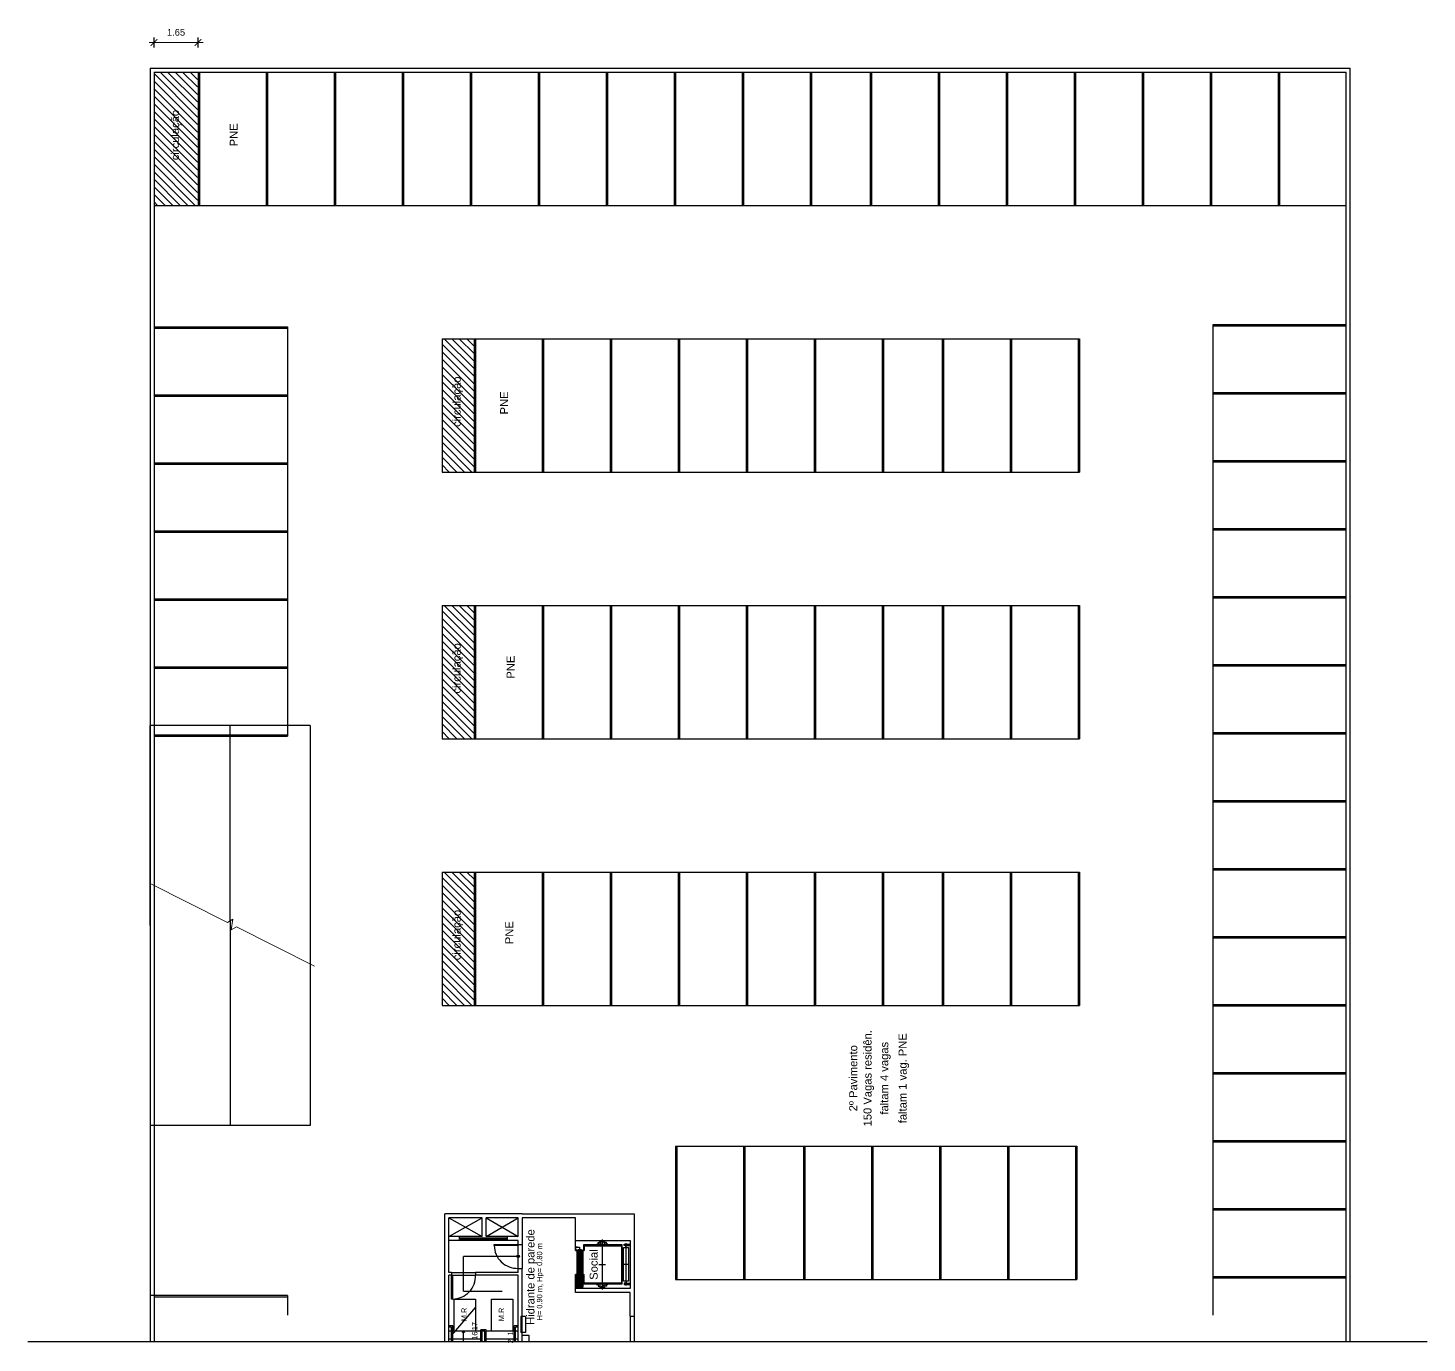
# Model space of a CAD drawing. Header units: millimetres. Extents: x -210 to 1173, y -437 to 320.
# Drawn here: x 862.4 to 914.9, y -78.9 to -29.5 of the extents above; entities that cross this region are included whole.
import ezdxf
from ezdxf.enums import TextEntityAlignment as Align

# ---------------------------------------------------------------- set-up
doc = ezdxf.new("R2010")
doc.units = ezdxf.units.MM
doc.header["$LTSCALE"] = 0.3
for name, pattern in [('DASHDOTX2', [50.8, 25.4, -12.7, 0, -12.7]), ('DASHED2', [9.525, 6.35, -3.175]), ('LTYPE_4', [112.5, 56.25, -56.25]), ('LTYPE_6', [168.75, 112.5, -28.125, 0, -28.125])]:
    doc.linetypes.add(name, pattern=pattern)
for name, color, linetype in [('CORTE', 6, 'Continuous'), ('COTAS', 1, 'Continuous'), ('ESQUADRIAS', 3, 'Continuous'), ('LAYER_0', 6, 'Continuous'), ('LINHA DE CORTE', 6, 'DASHDOTX2'), ('PISO', 1, 'Continuous'), ('PROJEÇÃO', 1, 'DASHED2'), ('TEXTOS', 2, 'Continuous'), ('VISTA', 2, 'Continuous')]:
    doc.layers.add(name, color=color, linetype=linetype)
doc.styles.add('2MM 1_100', font='ARIAL.TTF', dxfattribs={"height": 0.2})
doc.styles.add('3MM 1_100', font='ARIAL.TTF', dxfattribs={"height": 0.3})
doc.styles.add('COTAS', font='ARIAL.TTF')
doc.dimstyles.new('1_125', dxfattribs={"dimscale": 0.125, "dimtxt": 2, "dimasz": 2, "dimexe": 1.5, "dimexo": 6, "dimgap": 2, "dimtad": 1, "dimzin": 4, "dimdsep": 46, "dimtxsty": 'COTAS', "dimblk": 'ARCHTICK', "dimcen": 2.5, "dimdle": 1.5, "dimclrt": 2, "dimadec": 0, "dimazin": 0, "dimtfac": 1, "dimtix": 1, "dimtmove": 2, "dimatfit": 3, "dimldrblk": 'DOT', "dimfxl": 1.5, "dimfxlon": 1, "dimlwd": 5, "dimarcsym": 0})

# ---------------------------------------------------------------- blocks, each defined once
blk = doc.blocks.new('_ArchTick')
at = {"color": 0, "linetype": 'ByBlock', "const_width": 0.15}
blk.add_lwpolyline([(-0.5, -0.5), (0.5, 0.5)], dxfattribs=at)
blk = doc.blocks.new('*D39')
at = {"layer": 'COTAS', "color": 0, "lineweight": -2}
for p, q in [((867.134, -30.266), (867.134, -29.891)), ((868.784, -30.266), (868.784, -29.891))]:
    blk.add_line(p, q, dxfattribs=at)
at = {"layer": 'COTAS', "color": 0, "lineweight": 5}
blk.add_line((868.972, -30.078), (866.947, -30.078), dxfattribs=at)
at = {"layer": 'Defpoints', "color": 0}
for p in [(867.134, -30.078), (867.134, -36.191), (868.784, -36.191)]:
    blk.add_point(p, dxfattribs=at)
at = {"layer": 'COTAS', "color": 0, "lineweight": 5, "xscale": 0.25, "yscale": 0.25, "zscale": 0.25, "rotation": 180}
blk.add_blockref('_ArchTick', (867.134, -30.078), dxfattribs=at)
at = {"layer": 'COTAS', "color": 0, "lineweight": 5, "xscale": 0.25, "yscale": 0.25, "zscale": 0.25}
blk.add_blockref('_ArchTick', (868.784, -30.078), dxfattribs=at)
at = {"layer": 'COTAS', "color": 2, "insert": (867.959, -29.701), "char_height": 0.25, "attachment_point": 5, "style": 'COTAS'}
blk.add_mtext('1.65', dxfattribs=at)
blk = doc.blocks.new('_Dot')
at = {"color": 0, "linetype": 'ByBlock', "lineweight": -2}
blk.add_line((-0.5, 0), (-1, 0), dxfattribs=at)
at = {"color": 0, "linetype": 'ByBlock', "const_width": 0.5}
blk.add_lwpolyline([(-0.25, 0, 1), (0.25, 0, 1)], format="xyb", close=True, dxfattribs=at)

msp = doc.modelspace()

# ---------------------------------------------------------------- hatches: boundary and pattern name
at = {"layer": 'PISO'}
h = msp.add_hatch(dxfattribs=at)
h.set_pattern_fill('_USER', color=256, scale=0.2, angle=135, style=0, pattern_type=0)
h.set_pattern_definition([(135, (966.26083, -1200.08829), (-0.141421356, -0.141421356), [])])
h.paths.add_polyline_path([(867.134, -31.191), (867.134, -33.691), (867.134, -36.191), (868.761, -36.191), (868.761, -31.191)])
h = msp.add_hatch(dxfattribs=at)
h.set_pattern_fill('_USER', color=256, scale=0.2, angle=135, style=0, pattern_type=0)
h.set_pattern_definition([(135, (976.63377, -1210.08829), (-0.141421356, -0.141421356), [])])
h.paths.add_polyline_path([(879.134, -41.191), (877.934, -41.191), (877.934, -46.191), (879.134, -46.191)])
h = msp.add_hatch(dxfattribs=at)
h.set_pattern_fill('_USER', color=256, scale=0.2, angle=135, style=0, pattern_type=0)
h.set_pattern_definition([(135, (976.63377, -1220.08829), (-0.141421356, -0.141421356), [])])
h.paths.add_polyline_path([(877.934, -51.191), (877.934, -56.191), (879.134, -56.191), (879.134, -51.191)])
h = msp.add_hatch(dxfattribs=at)
h.set_pattern_fill('_USER', color=256, scale=0.2, angle=135, style=0, pattern_type=0)
h.set_pattern_definition([(135, (976.63377, -1230.08829), (-0.141421356, -0.141421356), [])])
h.paths.add_polyline_path([(877.934, -61.191), (877.934, -66.191), (879.134, -66.191), (879.134, -61.191)])

# ---------------------------------------------------------------- linework, layer by layer
msp.add_line((914.863, -78.811), (862.407, -78.811))
at = {"layer": 'CORTE'}
for p, q in [((866.984, -31.041), (866.984, -78.811)), ((866.984, -31.041), (911.984, -31.041)), ((867.134, -31.191), (867.134, -78.811)), ((867.134, -31.191), (911.834, -31.191)), ((911.834, -78.811), (911.834, -31.191)), ((911.984, -78.811), (911.984, -31.041)), ((872.984, -55.7), (866.984, -55.7)), ((866.984, -63.2), (866.984, -55.7)), ((869.984, -63.021), (869.984, -55.7)), ((872.984, -55.7), (872.984, -64.636)), ((878.038, -78.811), (878.038, -74.001)), ((880.938, -74.001), (878.038, -74.001)), ((878.188, -75.001), (878.188, -74.151)), ((879.438, -74.151), (878.188, -74.151)), ((878.188, -74.151), (879.438, -74.851)), ((878.188, -74.851), (879.438, -74.151)), ((879.438, -74.851), (879.438, -74.151)), ((879.588, -74.851), (879.588, -74.151)), ((880.788, -74.151), (879.588, -74.151)), ((879.588, -74.851), (880.788, -74.151)), ((879.588, -74.151), (880.788, -74.851)), ((880.788, -74.851), (880.788, -74.151)), ((880.938, -74.001), (880.938, -74.001)), ((880.938, -74.001), (885.138, -74.001)), ((880.938, -74.151), (880.938, -75.151)), ((882.938, -74.151), (880.938, -74.151)), ((882.938, -75.256), (882.938, -74.151)), ((885.138, -74.001), (885.138, -76.951)), ((879.438, -74.851), (878.188, -74.851)), ((878.188, -76.201), (878.188, -75.001)), ((880.788, -75.001), (878.188, -75.001)), ((880.788, -74.851), (879.588, -74.851)), ((880.788, -75.151), (880.788, -75.001)), ((882.938, -74.851), (882.938, -74.851)), ((882.938, -75.001), (884.988, -75.001)), ((884.988, -75.001), (884.988, -76.801)), ((883.259, -75.201), (883.258, -75.202)), ((880.788, -76.201), (880.788, -76.051)), ((880.938, -78.811), (880.938, -76.051)), ((878.288, -76.201), (878.188, -76.201)), ((878.188, -78.811), (878.188, -76.301)), ((878.288, -76.301), (878.188, -76.301)), ((880.788, -76.201), (879.188, -76.201)), ((880.788, -76.301), (879.188, -76.301)), ((880.788, -78.811), (880.788, -76.301)), ((882.938, -76.951), (882.938, -76.776)), ((884.988, -76.801), (882.938, -76.801)), ((884.988, -76.951), (882.938, -76.951)), ((884.988, -76.801), (883.088, -76.801)), ((884.988, -77.849), (884.988, -76.951)), ((885.138, -76.951), (885.138, -77.849)), ((881.058, -77.852), (880.888, -77.852)), ((880.888, -77.852), (880.888, -78.452)), ((881.058, -77.852), (881.058, -78.452)), ((884.988, -77.849), (885.138, -77.849)), ((881.058, -78.452), (880.888, -78.452))]:
    msp.add_line(p, q, dxfattribs=at)
msp.add_lwpolyline([(880.938, -78.811), (880.938, -78.552), (881.188, -78.552), (881.188, -78.811)], dxfattribs=at)
at = {"layer": 'COTAS', "lineweight": 5}
for p, q in [((869.888, -63.076), (866.967, -61.604)), ((870.089, -62.962), (869.888, -63.076)), ((870.03, -63.362), (870.089, -62.962)), ((870.23, -63.248), (870.03, -63.362)), ((873.152, -64.72), (870.23, -63.248))]:
    msp.add_line(p, q, dxfattribs=at)
at = {"layer": 'COTAS'}
for p, q in [((880.788, -75.601), (878.738, -75.601)), ((878.738, -76.901), (878.738, -75.601)), ((878.738, -76.901), (880.188, -76.901)), ((878.738, -78.401), (878.687, -78.451)), ((878.738, -78.401), (878.787, -78.451)), ((878.738, -78.811), (878.738, -78.401)), ((880.788, -78.811), (880.788, -78.811)), ((884.988, -78.81), (884.988, -78.811)), ((885.138, -78.81), (885.138, -78.811))]:
    msp.add_line(p, q, dxfattribs=at)
msp.add_circle((880.788, -75.601), 0.05, dxfattribs=at)
at = {"layer": 'ESQUADRIAS'}
for points in [[(880.788, -75.151), (880.788, -75.191), (879.888, -75.191), (879.888, -75.151)], [(878.288, -76.301), (878.328, -76.301), (878.328, -77.201), (878.288, -77.201)]]:
    msp.add_lwpolyline(points, close=True, dxfattribs=at)
at = {"layer": 'LAYER_0', "color": 11}
for p, q in [((883.853, -75.051), (883.853, -75.001)), ((884.023, -75.051), (884.023, -75.001)), ((882.938, -75.376), (882.938, -75.256)), ((882.938, -75.256), (882.998, -75.256)), ((882.938, -75.376), (883.043, -75.376)), ((882.996, -75.258), (882.94, -75.258)), ((882.94, -75.258), (882.94, -75.374)), ((883.041, -75.374), (882.94, -75.374)), ((882.996, -75.271), (882.996, -75.258)), ((882.998, -75.271), (882.996, -75.271)), ((882.998, -75.256), (882.998, -75.271)), ((882.998, -75.256), (883.088, -75.256)), ((882.998, -76.776), (882.998, -75.376)), ((883.086, -75.359), (883.041, -75.359)), ((883.041, -75.359), (883.041, -75.374)), ((883.043, -75.376), (883.043, -75.361)), ((883.043, -75.361), (883.088, -75.361)), ((883.088, -75.364), (883.048, -75.364)), ((883.048, -75.364), (883.048, -75.846)), ((883.05, -75.844), (883.05, -75.366)), ((883.05, -75.366), (883.086, -75.366)), ((883.088, -75.346), (883.086, -75.346)), ((883.086, -75.346), (883.086, -75.359)), ((883.086, -75.366), (883.086, -75.379)), ((883.086, -75.379), (883.088, -75.379)), ((883.088, -75.256), (883.088, -75.346)), ((883.088, -75.346), (883.088, -76.776)), ((883.118, -75.346), (883.118, -76.751)), ((883.118, -75.346), (883.12, -75.346)), ((883.163, -75.361), (883.118, -75.361)), ((883.118, -75.364), (883.158, -75.364)), ((883.12, -75.379), (883.118, -75.379)), ((883.12, -75.346), (883.12, -75.359)), ((883.12, -75.359), (883.165, -75.359)), ((883.156, -75.366), (883.12, -75.366)), ((883.12, -75.366), (883.12, -75.379)), ((883.156, -75.844), (883.156, -75.366)), ((883.158, -75.364), (883.158, -75.846)), ((883.163, -75.376), (883.163, -75.361)), ((883.163, -75.376), (883.208, -75.376)), ((883.165, -75.359), (883.165, -75.374)), ((883.165, -75.374), (883.208, -75.374)), ((883.238, -75.374), (883.208, -75.374)), ((883.208, -75.376), (883.258, -75.376)), ((883.208, -75.376), (883.208, -76.751)), ((884.688, -75.171), (883.238, -75.171)), ((883.238, -75.171), (883.238, -75.374)), ((883.258, -75.201), (883.258, -75.376)), ((883.258, -75.201), (884.658, -75.201)), ((883.728, -75.146), (883.728, -75.14)), ((883.728, -75.14), (883.782, -75.14)), ((883.728, -75.146), (883.788, -75.146)), ((883.782, -75.14), (883.782, -75.086)), ((883.782, -75.086), (883.863, -75.086)), ((883.788, -75.146), (883.788, -75.086)), ((883.788, -75.146), (883.788, -75.171)), ((883.893, -75.051), (883.853, -75.051)), ((883.863, -75.086), (883.863, -75.146)), ((883.863, -75.146), (883.863, -75.171)), ((883.938, -75.051), (883.893, -75.051)), ((883.893, -75.051), (883.893, -75.056)), ((883.897, -75.059), (883.893, -75.056)), ((883.93, -75.061), (883.897, -75.059)), ((883.93, -75.061), (883.934, -75.065)), ((883.934, -75.081), (883.93, -75.084)), ((883.93, -75.126), (883.93, -75.084)), ((883.938, -75.126), (883.93, -75.126)), ((883.934, -75.081), (883.934, -75.065)), ((883.983, -75.051), (883.938, -75.051)), ((883.938, -75.126), (883.946, -75.126)), ((883.943, -75.065), (883.946, -75.061)), ((883.943, -75.081), (883.943, -75.065)), ((883.943, -75.081), (883.946, -75.084)), ((883.946, -75.061), (883.98, -75.059)), ((883.946, -75.126), (883.946, -75.084)), ((883.98, -75.059), (883.983, -75.056)), ((883.983, -75.051), (884.023, -75.051)), ((883.983, -75.051), (883.983, -75.056)), ((884.094, -75.086), (884.013, -75.086)), ((884.013, -75.086), (884.013, -75.146)), ((884.013, -75.146), (884.013, -75.171)), ((884.088, -75.146), (884.088, -75.086)), ((884.088, -75.146), (884.088, -75.171)), ((884.148, -75.146), (884.088, -75.146)), ((884.094, -75.14), (884.094, -75.086)), ((884.148, -75.14), (884.094, -75.14)), ((884.148, -75.146), (884.148, -75.14)), ((884.658, -75.201), (884.658, -76.601)), ((884.688, -76.631), (884.688, -75.171)), ((884.738, -75.271), (884.918, -75.271)), ((884.738, -76.531), (884.738, -75.271)), ((884.756, -75.197), (884.756, -75.147)), ((884.756, -75.147), (884.988, -75.147)), ((884.796, -75.197), (884.756, -75.197)), ((884.861, -75.197), (884.988, -75.197)), ((884.918, -75.271), (884.918, -76.531)), ((883.003, -75.826), (883.043, -75.826)), ((883.003, -75.826), (883.003, -76.296)), ((883.041, -75.828), (883.005, -75.828)), ((883.005, -76.294), (883.005, -75.828)), ((883.041, -75.841), (883.041, -75.828)), ((883.043, -75.841), (883.041, -75.841)), ((883.043, -75.826), (883.043, -75.841)), ((883.048, -75.846), (883.088, -75.846)), ((883.086, -75.844), (883.05, -75.844)), ((883.088, -75.831), (883.086, -75.831)), ((883.086, -75.831), (883.086, -75.844)), ((883.118, -75.831), (883.12, -75.831)), ((883.158, -75.846), (883.118, -75.846)), ((883.12, -75.831), (883.12, -75.844)), ((883.12, -75.844), (883.156, -75.844)), ((883.203, -75.826), (883.163, -75.826)), ((883.163, -75.826), (883.163, -75.841)), ((883.163, -75.841), (883.165, -75.841)), ((883.165, -75.841), (883.165, -75.828)), ((883.165, -75.828), (883.201, -75.828)), ((883.201, -76.294), (883.201, -75.828)), ((883.203, -75.826), (883.203, -76.296)), ((882.998, -76.276), (882.938, -76.276)), ((882.938, -76.276), (882.938, -76.776)), ((882.94, -76.774), (882.94, -76.278)), ((882.94, -76.278), (882.996, -76.278)), ((882.996, -76.278), (882.996, -76.291)), ((882.996, -76.291), (882.998, -76.291)), ((883.003, -76.296), (883.043, -76.296)), ((883.041, -76.294), (883.005, -76.294)), ((883.043, -76.281), (883.041, -76.281)), ((883.041, -76.281), (883.041, -76.294)), ((883.043, -76.296), (883.043, -76.281)), ((883.163, -76.296), (883.163, -76.281)), ((883.163, -76.281), (883.165, -76.281)), ((883.203, -76.296), (883.163, -76.296)), ((883.165, -76.281), (883.165, -76.294)), ((883.165, -76.294), (883.201, -76.294)), ((883.208, -76.276), (883.258, -76.276)), ((883.208, -76.291), (883.21, -76.291)), ((883.21, -76.291), (883.21, -76.278)), ((883.21, -76.278), (883.238, -76.278)), ((883.238, -76.278), (883.238, -76.631)), ((883.258, -76.601), (883.258, -76.276)), ((884.918, -76.531), (884.738, -76.531)), ((882.938, -76.776), (882.998, -76.776)), ((882.996, -76.774), (882.94, -76.774)), ((882.998, -76.761), (882.996, -76.761)), ((882.996, -76.761), (882.996, -76.774)), ((883.088, -76.776), (882.998, -76.776)), ((883.208, -76.751), (883.118, -76.751)), ((883.238, -76.631), (884.688, -76.631)), ((884.658, -76.601), (883.258, -76.601)), ((883.728, -76.656), (883.788, -76.656)), ((883.728, -76.656), (883.728, -76.662)), ((883.728, -76.662), (883.782, -76.662)), ((883.782, -76.662), (883.782, -76.716)), ((883.782, -76.716), (883.863, -76.716)), ((883.788, -76.656), (883.788, -76.631)), ((883.788, -76.656), (883.788, -76.716)), ((883.893, -76.751), (883.853, -76.751)), ((883.853, -76.751), (883.853, -76.801)), ((883.863, -76.656), (883.863, -76.631)), ((883.863, -76.716), (883.863, -76.656)), ((883.897, -76.743), (883.893, -76.747)), ((883.893, -76.751), (883.893, -76.747)), ((883.893, -76.751), (883.938, -76.751)), ((883.93, -76.741), (883.897, -76.743)), ((883.938, -76.676), (883.93, -76.676)), ((883.93, -76.676), (883.93, -76.718)), ((883.934, -76.722), (883.93, -76.718)), ((883.934, -76.738), (883.93, -76.741)), ((883.934, -76.722), (883.934, -76.738)), ((883.938, -76.676), (883.946, -76.676)), ((883.938, -76.751), (883.983, -76.751)), ((883.943, -76.722), (883.946, -76.718)), ((883.943, -76.722), (883.943, -76.738)), ((883.946, -76.741), (883.943, -76.738)), ((883.946, -76.676), (883.946, -76.718)), ((883.946, -76.741), (883.98, -76.743)), ((883.98, -76.743), (883.983, -76.747)), ((883.983, -76.751), (883.983, -76.747)), ((883.983, -76.751), (884.023, -76.751)), ((884.013, -76.656), (884.013, -76.631)), ((884.013, -76.716), (884.013, -76.656)), ((884.094, -76.716), (884.013, -76.716)), ((884.023, -76.751), (884.023, -76.801)), ((884.088, -76.656), (884.088, -76.631)), ((884.148, -76.656), (884.088, -76.656)), ((884.088, -76.656), (884.088, -76.716)), ((884.148, -76.662), (884.094, -76.662)), ((884.094, -76.662), (884.094, -76.716)), ((884.148, -76.656), (884.148, -76.662)), ((884.796, -76.605), (884.756, -76.605)), ((884.756, -76.605), (884.756, -76.655)), ((884.756, -76.655), (884.988, -76.655)), ((884.861, -76.605), (884.988, -76.605))]:
    msp.add_line(p, q, dxfattribs=at)
at = {"layer": 'LAYER_0', "color": 15, "linetype": 'LTYPE_6'}
for p, q in [((883.938, -74.966), (883.938, -76.842)), ((884.828, -75.109), (884.828, -76.69)), ((883.81, -75.901), (884.063, -75.901)), ((884.939, -75.901), (884.709, -75.901))]:
    msp.add_line(p, q, dxfattribs=at)
at = {"layer": 'LAYER_0', "color": 7}
for p, q in [((882.938, -75.256), (883.088, -75.256)), ((883.088, -76.776), (882.938, -76.776))]:
    msp.add_line(p, q, dxfattribs=at)
at = {"layer": 'LAYER_0'}
for p, q in [((883.534, -75.201), (883.534, -75.201)), ((883.258, -76.361), (883.258, -76.361)), ((884.658, -76.361), (884.658, -76.361)), ((883.533, -76.601), (883.533, -76.601))]:
    msp.add_line(p, q, dxfattribs=at)
at = {"layer": 'LAYER_0', "color": 1, "linetype": 'LTYPE_4'}
for p, q in [((883.797, -75.086), (883.797, -75.146)), ((883.797, -75.146), (883.797, -75.171)), ((884.08, -75.086), (884.08, -75.146)), ((884.08, -75.146), (884.08, -75.171)), ((883.797, -76.656), (883.797, -76.631)), ((883.797, -76.716), (883.797, -76.656)), ((884.08, -76.656), (884.08, -76.631)), ((884.08, -76.716), (884.08, -76.656))]:
    msp.add_line(p, q, dxfattribs=at)
at = {"layer": 'LAYER_0', "color": 1}
for p, q in [((884.861, -75.197), (884.796, -75.197)), ((884.8, -75.201), (884.796, -75.197)), ((884.826, -75.201), (884.8, -75.201)), ((884.824, -75.216), (884.826, -75.214)), ((884.824, -75.251), (884.824, -75.216)), ((884.832, -75.251), (884.824, -75.251)), ((884.826, -75.214), (884.826, -75.201)), ((884.83, -75.214), (884.83, -75.201)), ((884.857, -75.201), (884.83, -75.201)), ((884.83, -75.214), (884.832, -75.216)), ((884.832, -75.251), (884.832, -75.216)), ((884.857, -75.201), (884.861, -75.197)), ((883.063, -76.776), (883.063, -75.846)), ((883.073, -75.846), (883.073, -76.776)), ((883.133, -76.751), (883.133, -75.846)), ((883.143, -75.846), (883.143, -76.751)), ((883.018, -76.776), (883.018, -76.296)), ((883.028, -76.296), (883.028, -76.776)), ((883.178, -76.296), (883.178, -76.751)), ((883.188, -76.751), (883.188, -76.296)), ((884.824, -76.551), (884.832, -76.551)), ((884.824, -76.551), (884.824, -76.586)), ((884.832, -76.551), (884.832, -76.586)), ((884.8, -76.601), (884.796, -76.605)), ((884.796, -76.605), (884.861, -76.605)), ((884.8, -76.601), (884.826, -76.601)), ((884.826, -76.588), (884.824, -76.586)), ((884.826, -76.588), (884.826, -76.601)), ((884.832, -76.586), (884.83, -76.588)), ((884.83, -76.588), (884.83, -76.601)), ((884.83, -76.601), (884.857, -76.601)), ((884.857, -76.601), (884.861, -76.605))]:
    msp.add_line(p, q, dxfattribs=at)
at = {"layer": 'LINHA DE CORTE'}
for p, q in [((880.788, -75.151), (880.938, -75.151)), ((880.788, -76.051), (880.938, -76.051)), ((878.288, -76.201), (878.288, -76.301)), ((879.188, -76.201), (879.188, -76.301))]:
    msp.add_line(p, q, dxfattribs=at)
at = {"layer": 'PISO'}
for p, q in [((868.784, -31.191), (868.784, -36.191)), ((868.834, -31.191), (868.834, -36.191)), ((871.334, -31.191), (871.334, -36.191)), ((871.384, -31.191), (871.384, -36.191)), ((873.884, -31.191), (873.884, -36.191)), ((873.934, -31.191), (873.934, -36.191)), ((876.434, -31.191), (876.434, -36.191)), ((876.484, -31.191), (876.484, -36.191)), ((878.984, -31.191), (878.984, -36.191)), ((879.034, -31.191), (879.034, -36.191)), ((881.534, -31.191), (881.534, -36.191)), ((881.584, -31.191), (881.584, -36.191)), ((884.084, -31.191), (884.084, -36.191)), ((884.134, -31.191), (884.134, -36.191)), ((886.634, -31.191), (886.634, -36.191)), ((886.684, -31.191), (886.684, -36.191)), ((889.184, -31.191), (889.184, -36.191)), ((889.234, -31.191), (889.234, -36.191)), ((891.734, -31.191), (891.734, -36.191)), ((891.784, -31.191), (891.784, -36.191)), ((893.984, -31.191), (893.984, -36.191)), ((894.034, -31.191), (894.034, -36.191)), ((896.534, -31.191), (896.534, -36.191)), ((896.584, -31.191), (896.584, -36.191)), ((899.084, -31.191), (899.084, -36.191)), ((899.134, -31.191), (899.134, -36.191)), ((901.634, -31.191), (901.634, -36.191)), ((901.684, -31.191), (901.684, -36.191)), ((904.184, -31.191), (904.184, -36.191)), ((904.234, -31.191), (904.234, -36.191)), ((906.734, -31.191), (906.734, -36.191)), ((906.784, -31.191), (906.784, -36.191)), ((909.284, -31.191), (909.284, -36.191)), ((909.334, -31.191), (909.334, -36.191)), ((867.134, -36.191), (911.834, -36.191)), ((867.134, -40.75), (872.134, -40.75)), ((867.134, -40.8), (872.134, -40.8)), ((872.134, -40.75), (872.134, -56.1)), ((906.834, -40.673), (906.834, -77.811)), ((911.834, -40.673), (906.834, -40.673)), ((911.834, -40.723), (906.834, -40.723)), ((877.934, -41.191), (901.834, -41.191)), ((877.934, -41.191), (877.934, -46.191)), ((879.134, -41.191), (879.134, -46.191)), ((879.184, -41.191), (879.184, -46.191)), ((881.684, -41.191), (881.684, -46.191)), ((881.734, -41.191), (881.734, -46.191)), ((884.234, -41.191), (884.234, -46.191)), ((884.284, -41.191), (884.284, -46.191)), ((886.784, -41.191), (886.784, -46.191)), ((886.834, -41.191), (886.834, -46.191)), ((889.334, -41.191), (889.334, -46.191)), ((889.384, -41.191), (889.384, -46.191)), ((891.884, -41.191), (891.884, -46.191)), ((891.934, -41.191), (891.934, -46.191)), ((894.434, -41.191), (894.434, -46.191)), ((894.484, -41.191), (894.484, -46.191)), ((896.684, -41.191), (896.684, -46.191)), ((896.734, -41.191), (896.734, -46.191)), ((899.234, -41.191), (899.234, -46.191)), ((899.284, -41.191), (899.284, -46.191)), ((901.784, -41.191), (901.784, -46.191)), ((901.834, -41.191), (901.834, -46.191)), ((867.134, -43.3), (872.134, -43.3)), ((867.134, -43.35), (872.134, -43.35)), ((911.834, -43.223), (906.834, -43.223)), ((911.834, -43.273), (906.834, -43.273)), ((867.134, -45.85), (872.134, -45.85)), ((867.134, -45.9), (872.134, -45.9)), ((911.834, -45.773), (906.834, -45.773)), ((911.834, -45.823), (906.834, -45.823)), ((877.934, -46.191), (901.834, -46.191)), ((867.134, -48.4), (872.134, -48.4)), ((867.134, -48.45), (872.134, -48.45)), ((911.834, -48.323), (906.834, -48.323)), ((911.834, -48.373), (906.834, -48.373)), ((911.834, -50.873), (906.834, -50.873)), ((867.134, -50.95), (872.134, -50.95)), ((867.134, -51), (872.134, -51)), ((877.934, -51.191), (901.834, -51.191)), ((877.934, -51.191), (877.934, -56.191)), ((879.134, -51.191), (879.134, -56.191)), ((879.184, -51.191), (879.184, -56.191)), ((881.684, -51.191), (881.684, -56.191)), ((881.734, -51.191), (881.734, -56.191)), ((884.234, -51.191), (884.234, -56.191)), ((884.284, -51.191), (884.284, -56.191)), ((886.784, -51.191), (886.784, -56.191)), ((886.834, -51.191), (886.834, -56.191)), ((889.334, -51.191), (889.334, -56.191)), ((889.384, -51.191), (889.384, -56.191)), ((891.884, -51.191), (891.884, -56.191)), ((891.934, -51.191), (891.934, -56.191)), ((894.434, -51.191), (894.434, -56.191)), ((894.484, -51.191), (894.484, -56.191)), ((896.684, -51.191), (896.684, -56.191)), ((896.734, -51.191), (896.734, -56.191)), ((899.234, -51.191), (899.234, -56.191)), ((899.284, -51.191), (899.284, -56.191)), ((901.784, -51.191), (901.784, -56.191)), ((901.834, -51.191), (901.834, -56.191)), ((911.834, -50.923), (906.834, -50.923)), ((867.134, -53.5), (872.134, -53.5)), ((911.834, -53.423), (906.834, -53.423)), ((911.834, -53.473), (906.834, -53.473)), ((867.134, -53.55), (872.134, -53.55)), ((867.134, -56.05), (872.134, -56.05)), ((867.134, -56.1), (872.134, -56.1)), ((911.834, -55.973), (906.834, -55.973)), ((911.834, -56.023), (906.834, -56.023)), ((877.934, -56.191), (901.834, -56.191)), ((911.834, -58.523), (906.834, -58.523)), ((911.834, -58.573), (906.834, -58.573)), ((877.934, -61.191), (901.834, -61.191)), ((877.934, -61.191), (877.934, -66.191)), ((879.134, -61.191), (879.134, -66.191)), ((879.184, -61.191), (879.184, -66.191)), ((881.684, -61.191), (881.684, -66.191)), ((881.734, -61.191), (881.734, -66.191)), ((884.234, -61.191), (884.234, -66.191)), ((884.284, -61.191), (884.284, -66.191)), ((886.784, -61.191), (886.784, -66.191)), ((886.834, -61.191), (886.834, -66.191)), ((889.334, -61.191), (889.334, -66.191)), ((889.384, -61.191), (889.384, -66.191)), ((891.884, -61.191), (891.884, -66.191)), ((891.934, -61.191), (891.934, -66.191)), ((894.434, -61.191), (894.434, -66.191)), ((894.484, -61.191), (894.484, -66.191)), ((896.684, -61.191), (896.684, -66.191)), ((896.734, -61.191), (896.734, -66.191)), ((899.234, -61.191), (899.234, -66.191)), ((899.284, -61.191), (899.284, -66.191)), ((901.784, -61.191), (901.784, -66.191)), ((901.834, -61.191), (901.834, -66.191)), ((911.834, -61.073), (906.834, -61.073)), ((911.834, -61.123), (906.834, -61.123)), ((866.984, -63.2), (866.984, -70.7)), ((869.984, -63.021), (869.984, -70.7)), ((911.834, -63.623), (906.834, -63.623)), ((911.834, -63.673), (906.834, -63.673)), ((872.984, -64.636), (872.984, -70.7)), ((877.934, -66.191), (901.834, -66.191)), ((911.834, -66.173), (906.834, -66.173)), ((911.834, -66.223), (906.834, -66.223)), ((911.834, -68.723), (906.834, -68.723)), ((911.834, -68.773), (906.834, -68.773)), ((872.984, -70.7), (866.984, -70.7)), ((911.834, -71.273), (906.834, -71.273)), ((911.834, -71.323), (906.834, -71.323)), ((886.685, -71.465), (901.735, -71.464)), ((886.685, -71.465), (886.685, -76.465)), ((886.735, -71.465), (886.735, -76.465)), ((889.235, -71.465), (889.235, -76.465)), ((889.285, -71.465), (889.285, -76.465)), ((891.485, -71.465), (891.485, -76.465)), ((891.535, -71.465), (891.535, -76.465)), ((894.035, -71.465), (894.035, -76.465)), ((894.085, -71.465), (894.085, -76.465)), ((896.585, -71.465), (896.585, -76.465)), ((896.635, -71.465), (896.635, -76.465)), ((899.135, -71.465), (899.135, -76.465)), ((899.185, -71.465), (899.185, -76.465)), ((901.685, -71.464), (901.685, -76.465)), ((901.735, -71.464), (901.735, -76.465)), ((911.834, -73.823), (906.834, -73.823)), ((911.834, -73.873), (906.834, -73.873)), ((880.788, -76.051), (880.788, -75.151)), ((880.938, -75.151), (880.938, -76.051)), ((878.288, -76.201), (879.188, -76.201)), ((878.288, -76.301), (879.188, -76.301)), ((886.685, -76.465), (901.735, -76.465)), ((911.834, -76.373), (906.834, -76.373)), ((911.834, -76.423), (906.834, -76.423)), ((872.134, -77.073), (866.984, -77.073)), ((872.134, -77.073), (872.134, -77.811)), ((867.134, -77.123), (872.134, -77.123)), ((884.988, -77.849), (884.988, -78.811)), ((885.138, -77.849), (885.138, -78.811)), ((878.288, -78.401), (878.188, -78.401)), ((879.388, -78.401), (878.338, -78.401))]:
    msp.add_line(p, q, dxfattribs=at)
for points in [[(878.388, -78.401), (878.388, -77.201), (879.188, -77.201), (879.188, -78.401)], [(879.788, -78.401), (879.788, -77.201), (880.588, -77.201), (880.588, -78.401)]]:
    msp.add_lwpolyline(points, close=True, dxfattribs=at)
for centre, start, end in [((880.752, -75.188), 180.2167, 272.3852), ((878.325, -76.337), 270.2167, 2.3852)]:
    msp.add_arc(centre, 0.864, start, end, dxfattribs=at)
at = {"layer": 'PROJEÇÃO'}
for p, q in [((878.588, -75.001), (878.588, -74.851)), ((878.588, -74.906), (880.388, -74.906)), ((878.588, -74.946), (880.388, -74.946)), ((880.388, -75.001), (880.388, -74.851)), ((879.188, -77.511), (878.288, -78.561)), ((878.288, -78.701), (878.188, -78.701)), ((879.388, -78.701), (878.338, -78.701))]:
    msp.add_line(p, q, dxfattribs=at)
at = {"layer": 'VISTA'}
for p, q in [((878.338, -78.201), (878.188, -78.201)), ((878.288, -78.251), (878.188, -78.251)), ((878.288, -78.811), (878.288, -78.251)), ((878.338, -78.811), (878.338, -78.201)), ((879.438, -78.351), (879.388, -78.351)), ((879.388, -78.811), (879.388, -78.351)), ((879.438, -78.811), (879.438, -78.351)), ((879.588, -78.351), (879.438, -78.351)), ((879.538, -78.401), (879.438, -78.401)), ((879.538, -78.811), (879.538, -78.401)), ((879.588, -78.811), (879.588, -78.351)), ((880.638, -78.401), (879.588, -78.401)), ((880.788, -78.201), (880.638, -78.201)), ((880.638, -78.811), (880.638, -78.201)), ((880.788, -78.251), (880.688, -78.251)), ((880.688, -78.811), (880.688, -78.251)), ((880.788, -78.401), (880.688, -78.401)), ((880.638, -78.701), (879.588, -78.701)), ((880.788, -78.701), (880.688, -78.701))]:
    msp.add_line(p, q, dxfattribs=at)

# ---------------------------------------------------------------- texts
at = {"layer": 'TEXTOS'}
for s, height, style, p in [('circulação', 0.3, '3MM 1_100', (867.921, -33.552)), ('PNE', 0.3, '3MM 1_100', (870.121, -33.544)), ('circulação', 0.3, '3MM 1_100', (878.479, -43.552)), ('PNE', 0.3, '3MM 1_100', (880.26, -43.598)), ('circulação', 0.3, '3MM 1_100', (878.479, -53.552)), ('PNE', 0.3, '3MM 1_100', (880.502, -53.506)), ('circulação', 0.3, '3MM 1_100', (878.479, -63.552)), ('PNE', 0.3, '3MM 1_100', (880.453, -63.463)), ('150 Vagas residên.', 0.3, '3MM 1_100', (893.886, -68.922)), ('faltam 4 vagas', 0.3, '3MM 1_100', (894.513, -68.922)), ('faltam 1 vag. PNE', 0.3, '3MM 1_100', (895.201, -68.922)), ('2º Pavimento', 0.3, '3MM 1_100', (893.35, -68.922)), ('Hidrante de parede', 0.3, '3MM 1_100', (881.248, -76.378)), ('H= 0.90 m, Hp= 0.80 m', 0.2, '2MM 1_100', (881.588, -76.556)), ('Social', 0.3, '3MM 1_100', (883.616, -75.91)), ('M.R', 0.2, '2MM 1_100', (878.758, -77.783)), ('M.R', 0.2, '2MM 1_100', (880.158, -77.783)), ('17', 0.2, '2MM 1_100', (879.155, -78.219)), ('16', 0.2, '2MM 1_100', (879.158, -78.574)), ('1', 0.2, '2MM 1_100', (880.496, -78.488)), ('2', 0.2, '2MM 1_100', (880.496, -78.788))]:
    msp.add_text(s, height=height, rotation=90, dxfattribs=dict(at, style=style)).set_placement(p, align=Align.MIDDLE_CENTER)

# ---------------------------------------------------------------- dimensions: what is measured, and where the dimension line sits
at = {"layer": 'COTAS'}
dim = msp.add_linear_dim(base=(867.134, -30.078), p1=(868.784, -36.191), p2=(867.134, -36.191), angle=180, dimstyle='1_125', dxfattribs=at)
dim.commit()
dim.dimension.update_dxf_attribs({"geometry": '*D39', "text_midpoint": (867.959, -29.701)})

doc.saveas('drawing.dxf')
